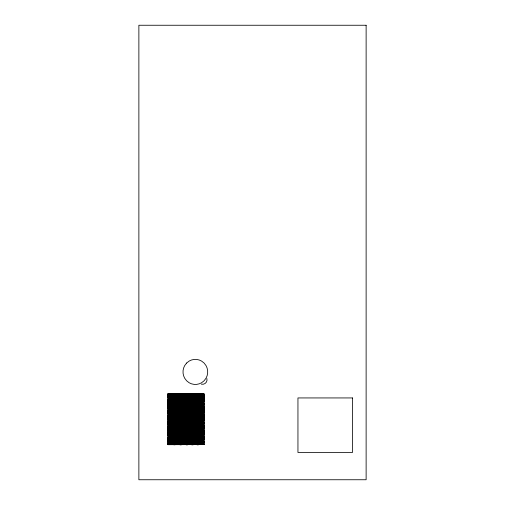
<?xml version="1.0" encoding="UTF-8"?>
<svg xmlns="http://www.w3.org/2000/svg" width="505" height="505" viewBox="0 0 505 505"><rect width="100%" height="100%" fill="white"/><g stroke="black" fill="none" stroke-linecap="round" stroke-linejoin="round"><path stroke-width="0.76" d="M167.957 394.796L167.957 393.849M167.957 397.523L167.957 396.577M167.95 394.904L167.95 396.469M167.957 413.904L167.957 412.957M167.95 401.93L167.95 400.364M168.02 395.566L204.096 395.806L204.083 395.327M167.957 424.825L167.957 423.878M167.957 416.631L167.957 415.684M167.95 415.577L167.95 414.012M167.95 412.85L167.95 411.285M167.95 405.824L167.95 407.39M167.957 429.338L167.957 430.285M167.957 427.552L167.95 424.932M167.95 423.771L167.95 422.199M167.95 421.037L167.963 419.573L204.096 419.781M167.938 418.418L167.95 416.739M167.957 443.933L167.963 442.879M167.95 429.231L167.95 427.659M204.096 439.836L204.026 440.259L167.938 440.234L167.95 438.58M167.95 437.418L167.95 435.853M204.026 399.657L204.033 400.023M204.026 396.93L204.033 397.29M204.026 407.851L204.033 408.21M204.083 404.234L204.083 403.514M167.995 401.507L204.083 401.507L204.083 400.787M204.026 416.038L204.096 417.054M204.083 415.154L204.083 414.435M204.089 412.307L168.001 412.307L204.083 412.427L204.083 411.708M167.995 406.967L204.083 406.967L204.083 406.247M167.995 423.341L204.083 423.341L204.083 422.628M204.083 420.615L204.083 419.895M167.995 417.887L204.083 417.887L204.083 417.168M167.995 428.802L204.083 428.802L204.083 428.088M167.982 425.223L204.077 425.223L204.083 426.075M204.089 439.609L168.001 439.609L204.083 439.722L204.083 439.003M204.083 436.995L204.083 436.276M167.957 402.037L167.957 402.984M167.95 399.196L167.95 397.631M204.096 434.376L204.026 434.799L167.938 434.773L167.963 433.221L204.096 433.435M204.007 399.657L204.096 398.887M204.115 395.806L167.995 396.046M204.007 410.578L204.096 409.808M204.033 410.458L204.026 410.824M204.007 426.959L204.096 426.188M204.033 432.299L204.033 432.785M167.995 434.262L204.083 434.262L204.083 433.549M204.083 442.456L204.083 441.736M204.014 396.81L204.096 396.16M204.083 398.773L204.083 398.054M204.014 402.27L204.096 401.62M204.014 404.997L204.096 404.347M204.014 407.731L204.096 407.08M204.014 413.191L204.096 412.541M204.083 409.694L204.083 408.974M204.039 413.071L204.026 413.551M204.014 415.918L204.102 415.154M204.014 418.645L204.096 417.995M204.014 421.378L204.096 420.728M204.014 424.105L204.096 423.455M204.039 426.719L204.033 427.325M204.014 429.566L204.096 428.915M204.014 432.299L204.096 431.649M204.083 431.535L204.083 430.815M204.014 437.759L204.096 437.109M204.108 442.336L167.982 442.588L167.938 442.986L204.026 442.967L204.096 442.569M167.957 399.31L167.957 400.257M167.957 404.764L167.957 405.711M167.938 404.764L167.95 403.091M167.957 407.497L167.957 408.444M167.957 410.224L167.957 411.171M167.95 410.117L167.95 408.551M167.957 421.145L167.957 422.092M167.957 432.065L167.957 433.012M167.957 437.526L167.957 438.473M167.957 440.259L167.957 441.206M167.988 442.569L167.95 441.313M167.95 393.736L204.045 393.685L204.026 394.443M204.077 401.62L167.988 401.62L204.102 401.507M204.102 409.694L167.982 409.826M204.102 412.427L167.982 412.56M204.102 417.887L167.982 418.02M204.102 420.615L167.982 420.747M204.102 426.075L167.982 426.207M204.102 434.262L167.982 434.401M204.102 436.995L167.982 437.128M204.045 442.986L204.026 443.579M167.963 396.469L204.039 396.469M167.995 396.267L204.108 395.926L168.001 395.926M167.963 401.93L204.026 402.018M167.963 407.39L204.026 407.478M167.963 410.117L204.026 410.205M167.963 415.577L204.026 415.666M167.963 418.31L167.957 419.365M167.963 421.037L204.039 421.037M167.963 423.771L204.026 423.859M167.938 426.605L204.07 426.39M167.963 429.231L204.039 429.231M167.963 434.691L167.957 435.746M167.963 437.418L204.039 437.418M204.026 404.764L167.95 404.656M204.096 415.268L167.963 415.476M167.995 401.727L204.083 401.727M167.95 431.958L167.95 430.393M167.95 440.145L204.07 440.044M204.039 418.31L167.963 418.209M204.083 429.023L167.963 429.13M204.039 431.958L167.963 431.857M204.083 442.677L167.963 442.778M204.026 393.824L167.957 393.685M179.976 393.881L181.358 393.881M186.2 393.881L187.582 393.881M191.711 393.881L193.093 393.881M197.051 393.881L198.433 393.881M167.919 394.544L204.014 394.544L204.096 395.213M167.938 394.815L204.026 394.815M167.963 395.005L204.07 395.005M167.982 395.194L204.077 395.194M168.007 395.686L204.089 395.44M167.963 396.368L204.07 396.362M204.096 397.94L204.026 397.523L167.963 397.631M167.963 397.732L204.07 397.732M167.982 397.921L204.108 398.174M167.982 398.906L204.077 398.906M167.938 399.285L204.026 399.285M167.919 400.004L204.014 400.004M204.07 400.465L167.938 400.257L204.026 400.276L204.096 400.673M167.982 400.654L204.102 400.787M168.007 401.147L204.096 401.147M168.007 401.267L204.096 401.267M168.001 401.387L204.089 401.387M167.919 402.731L204.014 402.731L204.096 403.4M204.026 403.003L167.963 403.091M167.963 403.192L204.07 403.192M167.982 404.366L204.077 404.366M167.938 404.745L204.026 404.745M167.919 405.465L204.014 405.465L204.096 406.134M204.026 405.736L167.963 405.824M167.963 405.925L204.064 406.026M167.982 406.115L204.102 406.247M168.007 406.607L204.096 406.607M204.096 406.727L168.007 406.727L204.089 406.847M167.963 407.289L204.07 407.283M167.919 408.191L204.014 408.191L204.07 408.652L167.963 408.652M167.938 408.463L204.026 408.463M167.982 408.842L204.077 408.842M167.963 410.016L204.07 410.009M167.919 410.925L204.014 410.925L204.096 411.594M204.026 411.196L167.963 411.285M167.963 411.386L204.07 411.386M168.007 412.067L204.096 412.067M168.007 412.187L204.096 412.187M167.963 412.749L204.07 412.743M167.938 412.938L204.026 412.938M167.919 413.652L204.014 413.652M204.07 414.113L167.938 413.923L204.096 414.321M167.982 414.302L204.102 414.435M167.982 415.287L204.077 415.287M167.919 416.385L204.02 416.518M167.963 416.846L204.07 416.846M167.982 417.029L204.102 417.168M168.007 417.528L204.096 417.528M168.007 417.648L204.096 417.648M168.001 417.768L204.089 417.768M167.938 418.399L204.026 418.399M167.919 419.112L204.014 419.112L204.083 419.674M204.026 419.384L167.963 419.472M167.982 419.762L204.102 419.895M167.963 420.936L204.07 420.93M167.919 421.839L204.014 421.839L204.096 422.515M167.938 422.117L204.026 422.117M167.963 422.306L204.058 422.199M167.982 422.489L204.077 422.489M168.007 422.988L204.096 422.988M168.007 423.108L204.096 423.108M168.001 423.228L204.089 423.228M167.982 423.48L204.077 423.455M167.963 423.67L204.07 423.663M167.919 424.572L204.014 424.572L204.096 425.242M167.963 425.033L204.07 425.033M167.938 426.586L204.026 426.586M167.919 427.299L204.014 427.299M204.096 427.975L204.026 427.552L167.963 427.659M167.963 427.76L204.07 427.76M167.982 427.95L204.102 428.088M168.007 428.442L204.096 428.442M168.007 428.568L204.096 428.568M168.001 428.688L204.102 428.802L167.982 428.941M204.096 430.702L204.026 430.285L167.963 430.393M167.963 430.494L204.07 430.494M167.982 430.683L204.102 430.815M167.982 431.668L204.077 431.668M167.938 432.046L204.026 432.046M167.919 432.76L204.014 432.76L204.083 433.322M167.982 433.41L204.102 433.549M168.001 434.148L204.089 434.148M167.963 434.584L204.07 434.584M167.919 435.493L204.014 435.493L204.096 436.162M167.938 435.764L204.026 435.764M167.982 436.143L204.077 436.143M167.963 437.317L204.07 437.311M167.919 438.22L204.014 438.22L204.096 438.889M204.026 438.491L167.963 438.58M167.963 438.681L204.07 438.681M167.982 438.87L204.108 439.123M168.007 439.363L204.096 439.363M168.007 439.489L204.096 439.489M167.982 439.861L204.077 439.836M167.919 440.953L204.014 440.953M167.938 441.225L204.026 441.225M167.963 441.414L204.096 441.623M167.982 441.604L204.102 441.736M167.919 443.68L204.014 443.68L204.096 444.349M204.026 443.952L167.963 444.04M167.963 444.141L204.07 444.141M167.95 444.04L204.102 444.463M168.02 444.583L204.108 444.583L168.007 444.703L167.988 444.349M173.752 444.76L175.134 444.76M179.976 444.842L181.358 444.842M186.2 444.842L187.582 444.842M191.711 444.842L193.093 444.842M197.051 444.842L198.433 444.842M204.058 435.853L167.938 435.746M204.014 440.972L204.07 441.414M204.039 400.364L204.007 399.903M204.026 408.444L204.096 408.861M204.039 416.739L167.963 416.739M204.039 424.932L167.963 424.932M204.039 433.12L167.963 433.12M167.995 403.293L204.102 403.514M167.995 411.487L204.108 411.821M204.045 397.523L167.931 397.05M167.919 429.932L204.045 430.285M204.083 425.355L204.096 425.715M198.383 397.801L198.383 399.373M198.383 411.133L198.383 412.699M198.383 416.619L198.383 418.184M198.383 422.104L198.383 423.676M198.383 427.596L198.383 429.162M198.383 433.082L198.383 434.653M198.383 438.574L198.383 440.139M197.051 411.133L197.051 412.699M197.051 416.619L197.051 418.184M197.051 422.104L197.051 423.676M197.051 427.596L197.051 429.162M197.051 433.082L197.051 434.653M197.051 438.574L197.051 440.139M193.043 422.104L193.043 423.676M193.043 438.574L193.043 440.139M191.711 422.104L191.711 423.676M191.711 438.574L191.711 440.139M206.892 378.586A4.545 4.545 0 0 1 201.331 384.147M168.007 433.902L204.096 433.902L168.007 433.902M186.616 363.044L184.653 365.645A12.701 12.701 0 0 0 184.653 378.188L186.616 380.783L189.179 382.777A12.202 12.202 0 0 0 201.533 382.777L204.089 380.783L206.053 378.188A12.701 12.701 0 0 0 206.053 365.645L204.089 363.044L201.533 361.05A12.202 12.202 0 0 0 189.179 361.05L186.616 363.044M366.125 25.25L138.875 25.25L138.875 479.75L366.125 479.75L366.125 25.25M352.49 397.94L297.95 397.94L297.95 452.48L352.49 452.48L352.49 397.94M204.07 399.089L167.982 399.089L204.07 399.095M204.077 407.08L167.988 407.08L204.077 407.099"/></g></svg>
